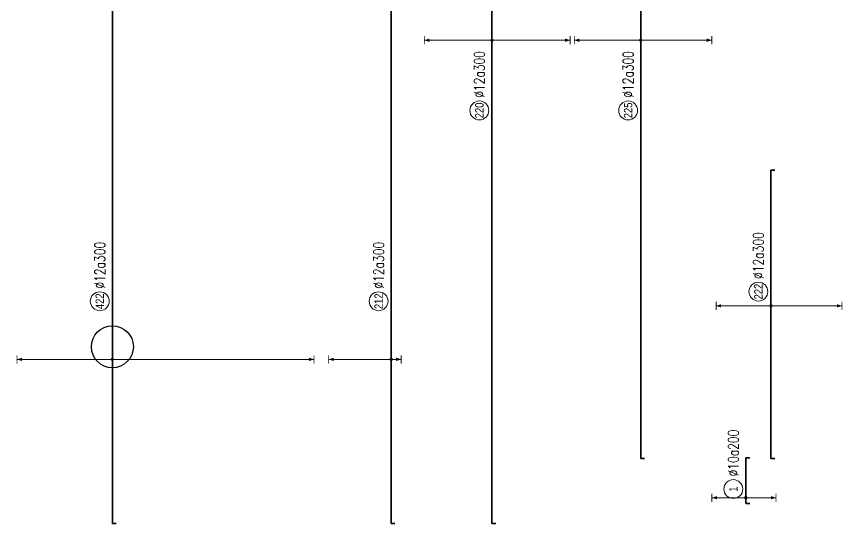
# Model space of a CAD drawing. Header units: millimetres. Extents: x -415354 to 883813, y -531490 to 486716.
# Drawn here: x 26680 to 66020, y -247170 to -222997 of the extents above; entities that cross this region are included whole.
import ezdxf
from ezdxf.enums import TextEntityAlignment as Align

# ---------------------------------------------------------------- set-up
doc = ezdxf.new("R2010")
doc.units = ezdxf.units.MM
doc.header["$MEASUREMENT"] = 0
doc.layers.add('kata_Highlight', color=2, linetype='Continuous')
for name, color, linetype, lineweight in [('NDC_S_DIM', 1, 'Continuous', 15), ('NDC_S_REBAR', 4, 'Continuous', 35), ('NDC_S_VN TEXT', 7, 'Continuous', 20)]:
    doc.layers.add(name, color=color, linetype=linetype, lineweight=lineweight)
doc.styles.add('ARIAL', font='arial.ttf', dxfattribs={"width": 0.8})
doc.styles.add('NDC_EN TXT', font='romans.shx', dxfattribs={"width": 0.8})

# ---------------------------------------------------------------- blocks, each defined once
blk = doc.blocks.new('*U394')
h = blk.add_hatch(color=6)
edge = h.paths.add_edge_path()
edge.add_arc((-2.99, 0), 0.3, 0, 360)
at = {"layer": 'NDC_S_DIM', "color": 8}
for q in [(-2.99, 16.12), (-2.99, -18.63)]:
    blk.add_line((-2.99, 0), q, dxfattribs=at)
for points in [[(-3.99, 16.12, 0.2, 0.2, 0), (-1.99, 16.12, 0, 0, 0)], [(-3.99, -18.63, 0.2, 0.2, 0), (-1.99, -18.63, 0, 0, 0)]]:
    blk.add_lwpolyline(points, format="xyseb", dxfattribs=at)
at = {"layer": 'NDC_S_DIM'}
blk.add_circle((-19.72, 3), 2.25, dxfattribs=at)
at = {"layer": 'NDC_S_DIM', "color": 6}
blk.add_circle((-2.99, 0), 0.3, dxfattribs=at)
at = {"layer": 'NDC_S_DIM', "color": 8}
for points in [[(-3.39, 14.92), (-2.99, 16.12), (-2.59, 14.92)], [(-3.39, -17.43), (-2.99, -18.63), (-2.59, -17.43)]]:
    blk.add_solid(points, dxfattribs=at)
at = {"layer": 'NDC_S_REBAR'}
for p, q in [((0, 0), (-118.19, 0)), ((-118.19, 0), (-118.19, -0.9)), ((0, 0), (46.51, 0)), ((46.51, 0), (46.51, -0.9)), ((-118.19, -0.9), (-118.19, -0.9)), ((46.51, -0.9), (46.51, -0.9))]:
    blk.add_line(p, q, dxfattribs=at)
at = {"layer": 'NDC_S_VN TEXT', "style": 'ARIAL', "width": 0.8}
blk.add_attdef('KHT', text='', height=2, dxfattribs=at).set_placement((-19.72, 3), align=Align.MIDDLE_CENTER)
at = {"layer": 'NDC_S_VN TEXT', "color": 3, "style": 'NDC_EN TXT', "width": 0.75}
blk.add_attdef('DKT', (-16.72, 1.75), '', height=2.5, dxfattribs=at)
blk = doc.blocks.new('*U396')
h = blk.add_hatch(color=6)
edge = h.paths.add_edge_path()
edge.add_arc((-14.43, 0), 0.3, 0, 360)
at = {"layer": 'NDC_S_DIM', "color": 8}
for q in [(-14.43, 13.07), (-14.43, -16.93)]:
    blk.add_line((-14.43, 0), q, dxfattribs=at)
for points in [[(-15.43, 13.07, 0.2, 0.2, 0), (-13.43, 13.07, 0, 0, 0)], [(-15.43, -16.93, 0.2, 0.2, 0), (-13.43, -16.93, 0, 0, 0)]]:
    blk.add_lwpolyline(points, format="xyseb", dxfattribs=at)
at = {"layer": 'NDC_S_DIM'}
blk.add_circle((-11.04, 3), 2.25, dxfattribs=at)
at = {"layer": 'NDC_S_DIM', "color": 6}
blk.add_circle((-14.43, 0), 0.3, dxfattribs=at)
at = {"layer": 'NDC_S_DIM', "color": 8}
for points in [[(-14.83, 11.87), (-14.43, 13.07), (-14.03, 11.87)], [(-14.83, -15.73), (-14.43, -16.93), (-14.03, -15.73)]]:
    blk.add_solid(points, dxfattribs=at)
at = {"layer": 'NDC_S_REBAR'}
for p, q in [((0, 0), (-50.82, 0)), ((-50.82, 0), (-50.82, -0.9)), ((0, 0), (17.89, 0)), ((17.89, 0), (17.89, -0.9)), ((-50.82, -0.9), (-50.82, -0.9)), ((17.89, -0.9), (17.89, -0.9))]:
    blk.add_line(p, q, dxfattribs=at)
at = {"layer": 'NDC_S_VN TEXT', "style": 'ARIAL', "width": 0.8}
blk.add_attdef('KHT', text='', height=2, dxfattribs=at).set_placement((-11.04, 3), align=Align.MIDDLE_CENTER)
at = {"layer": 'NDC_S_VN TEXT', "color": 3, "style": 'NDC_EN TXT', "width": 0.75}
blk.add_attdef('DKT', (-8.04, 1.75), '', height=2.5, dxfattribs=at)
blk = doc.blocks.new('*U417')
h = blk.add_hatch(color=6)
edge = h.paths.add_edge_path()
edge.add_arc((-2.99, 0), 0.3, 0, 360)
at = {"layer": 'NDC_S_DIM', "color": 8}
for q in [(-2.99, 8.1), (-2.99, -7.15)]:
    blk.add_line((-2.99, 0), q, dxfattribs=at)
for points in [[(-3.99, 8.1, 0.2, 0.2, 0), (-1.99, 8.1, 0, 0, 0)], [(-3.99, -7.15, 0.2, 0.2, 0), (-1.99, -7.15, 0, 0, 0)]]:
    blk.add_lwpolyline(points, format="xyseb", dxfattribs=at)
at = {"layer": 'NDC_S_DIM'}
blk.add_circle((-0.93, 3), 2.25, dxfattribs=at)
at = {"layer": 'NDC_S_DIM', "color": 6}
blk.add_circle((-2.99, 0), 0.3, dxfattribs=at)
at = {"layer": 'NDC_S_DIM', "color": 8}
for points in [[(-3.39, 6.9), (-2.99, 8.1), (-2.59, 6.9)], [(-3.39, -5.95), (-2.99, -7.15), (-2.59, -5.95)]]:
    blk.add_solid(points, dxfattribs=at)
at = {"layer": 'NDC_S_REBAR'}
for p, q in [((0, 0), (-4.38, 0)), ((-4.38, 0), (-4.38, -0.9)), ((0, 0), (6.54, 0)), ((6.54, 0), (6.54, -0.9)), ((-4.38, -0.9), (-4.38, -0.9)), ((6.54, -0.9), (6.54, -0.9))]:
    blk.add_line(p, q, dxfattribs=at)
at = {"layer": 'NDC_S_VN TEXT', "style": 'ARIAL', "width": 0.8}
blk.add_attdef('KHT', text='', height=2, dxfattribs=at).set_placement((-0.93, 3), align=Align.MIDDLE_CENTER)
at = {"layer": 'NDC_S_VN TEXT', "color": 3, "style": 'NDC_EN TXT', "width": 0.75}
blk.add_attdef('DKT', (2.07, 1.75), '', height=2.5, dxfattribs=at)
blk = doc.blocks.new('*U483')
h = blk.add_hatch(color=6)
edge = h.paths.add_edge_path()
edge.add_arc((-2.99, 0), 0.3, 0, 360)
at = {"layer": 'NDC_S_DIM', "color": 8}
for q in [(-2.99, 22.73), (-2.99, -48.02)]:
    blk.add_line((-2.99, 0), q, dxfattribs=at)
for points in [[(-3.99, 22.73, 0.2, 0.2, 0), (-1.99, 22.73, 0, 0, 0)], [(-3.99, -48.02, 0.2, 0.2, 0), (-1.99, -48.02, 0, 0, 0)]]:
    blk.add_lwpolyline(points, format="xyseb", dxfattribs=at)
at = {"layer": 'NDC_S_DIM'}
blk.add_circle((10.86, 3), 2.25, dxfattribs=at)
at = {"layer": 'NDC_S_DIM', "color": 6}
blk.add_circle((-2.99, 0), 0.3, dxfattribs=at)
at = {"layer": 'NDC_S_DIM', "color": 8}
for points in [[(-3.39, 21.53), (-2.99, 22.73), (-2.59, 21.53)], [(-3.39, -46.82), (-2.99, -48.02), (-2.59, -46.82)]]:
    blk.add_solid(points, dxfattribs=at)
at = {"layer": 'NDC_S_REBAR'}
for p, q in [((0, 0), (-42.12, 0)), ((-42.12, 0), (-42.12, -0.9)), ((0, 0), (85.35, 0)), ((85.35, 0), (85.35, -0.9)), ((-42.12, -0.9), (-42.12, -0.9)), ((85.35, -0.9), (85.35, -0.9))]:
    blk.add_line(p, q, dxfattribs=at)
at = {"layer": 'NDC_S_VN TEXT', "style": 'ARIAL', "width": 0.8}
blk.add_attdef('KHT', text='', height=2, dxfattribs=at).set_placement((10.86, 3), align=Align.MIDDLE_CENTER)
at = {"layer": 'NDC_S_VN TEXT', "color": 3, "style": 'NDC_EN TXT', "width": 0.75}
blk.add_attdef('DKT', (13.86, 1.75), '', height=2.5, dxfattribs=at)
blk = doc.blocks.new('*U1023')
h = blk.add_hatch(color=6)
edge = h.paths.add_edge_path()
edge.add_arc((-2.99, 0), 0.3, 0, 360)
at = {"layer": 'NDC_S_DIM', "color": 8}
for q in [(-2.99, 14.88), (-2.99, -2.37)]:
    blk.add_line((-2.99, 0), q, dxfattribs=at)
for points in [[(-3.99, 14.88, 0.2, 0.2, 0), (-1.99, 14.88, 0, 0, 0)], [(-3.99, -2.37, 0.2, 0.2, 0), (-1.99, -2.37, 0, 0, 0)]]:
    blk.add_lwpolyline(points, format="xyseb", dxfattribs=at)
at = {"layer": 'NDC_S_DIM'}
blk.add_circle((10.86, 3), 2.25, dxfattribs=at)
at = {"layer": 'NDC_S_DIM', "color": 6}
blk.add_circle((-2.99, 0), 0.3, dxfattribs=at)
at = {"layer": 'NDC_S_DIM', "color": 8}
for points in [[(-3.39, 13.68), (-2.99, 14.88), (-2.59, 13.68)], [(-3.39, -1.17), (-2.99, -2.37), (-2.59, -1.17)]]:
    blk.add_solid(points, dxfattribs=at)
at = {"layer": 'NDC_S_REBAR'}
for p, q in [((0, 0), (-42.12, 0)), ((-42.12, 0), (-42.12, -0.9)), ((0, 0), (84.08, 0)), ((84.08, 0), (84.08, -0.9)), ((-42.12, -0.9), (-42.12, -0.9)), ((84.08, -0.9), (84.08, -0.9))]:
    blk.add_line(p, q, dxfattribs=at)
at = {"layer": 'NDC_S_VN TEXT', "style": 'ARIAL', "width": 0.8}
blk.add_attdef('KHT', text='', height=2, dxfattribs=at).set_placement((10.86, 3), align=Align.MIDDLE_CENTER)
at = {"layer": 'NDC_S_VN TEXT', "color": 3, "style": 'NDC_EN TXT', "width": 0.75}
blk.add_attdef('DKT', (13.86, 1.75), '', height=2.5, dxfattribs=at)
blk = doc.blocks.new('*U1024')
h = blk.add_hatch(color=6)
edge = h.paths.add_edge_path()
edge.add_arc((-2.99, 0), 0.3, 0, 360)
at = {"layer": 'NDC_S_DIM', "color": 8}
for q in [(-2.99, 15.81), (-2.99, -16.94)]:
    blk.add_line((-2.99, 0), q, dxfattribs=at)
for points in [[(-3.99, 15.81, 0.2, 0.2, 0), (-1.99, 15.81, 0, 0, 0)], [(-3.99, -16.94, 0.2, 0.2, 0), (-1.99, -16.94, 0, 0, 0)]]:
    blk.add_lwpolyline(points, format="xyseb", dxfattribs=at)
at = {"layer": 'NDC_S_DIM'}
blk.add_circle((-19.72, 3), 2.25, dxfattribs=at)
at = {"layer": 'NDC_S_DIM', "color": 6}
blk.add_circle((-2.99, 0), 0.3, dxfattribs=at)
at = {"layer": 'NDC_S_DIM', "color": 8}
for points in [[(-3.39, 14.61), (-2.99, 15.81), (-2.59, 14.61)], [(-3.39, -15.74), (-2.99, -16.94), (-2.59, -15.74)]]:
    blk.add_solid(points, dxfattribs=at)
at = {"layer": 'NDC_S_REBAR'}
for p, q in [((0, 0), (-102.69, 0)), ((-102.69, 0), (-102.69, -0.9)), ((0, 0), (46.51, 0)), ((46.51, 0), (46.51, -0.9)), ((-102.69, -0.9), (-102.69, -0.9)), ((46.51, -0.9), (46.51, -0.9))]:
    blk.add_line(p, q, dxfattribs=at)
at = {"layer": 'NDC_S_VN TEXT', "style": 'ARIAL', "width": 0.8}
blk.add_attdef('KHT', text='', height=2, dxfattribs=at).set_placement((-19.72, 3), align=Align.MIDDLE_CENTER)
at = {"layer": 'NDC_S_VN TEXT', "color": 3, "style": 'NDC_EN TXT', "width": 0.75}
blk.add_attdef('DKT', (-16.72, 1.75), '', height=2.5, dxfattribs=at)

msp = doc.modelspace()

# ---------------------------------------------------------------- linework, layer by layer
at = {"layer": 'kata_Highlight'}
msp.add_circle((31245.7, -238746.8), 1000, dxfattribs=at)

# ---------------------------------------------------------------- block references
at = {"xscale": 200, "yscale": 200, "zscale": 200, "rotation": 90}
for name, p, values in [('*U394', (49324.7, -223531.5), {'KHT': '220', 'DKT': '%%c12a300'}), ('*U1024', (56411.2, -223531.5), {'KHT': '225', 'DKT': '%%c12a300'}), ('*U483', (31245.7, -238746.8), {'KHT': '422', 'DKT': '%%c12a300'}), ('*U1023', (44526.2, -238746.8), {'KHT': '212', 'DKT': '%%c12a300'}), ('*U396', (62614.3, -233906), {'KHT': '222', 'DKT': '%%c12a300'}), ('*U417', (61420.6, -245343), {'KHT': '1', 'DKT': '%%c10a200'})]:
    msp.add_blockref(name, p, dxfattribs=at).add_auto_attribs(values)

doc.saveas('drawing.dxf')
